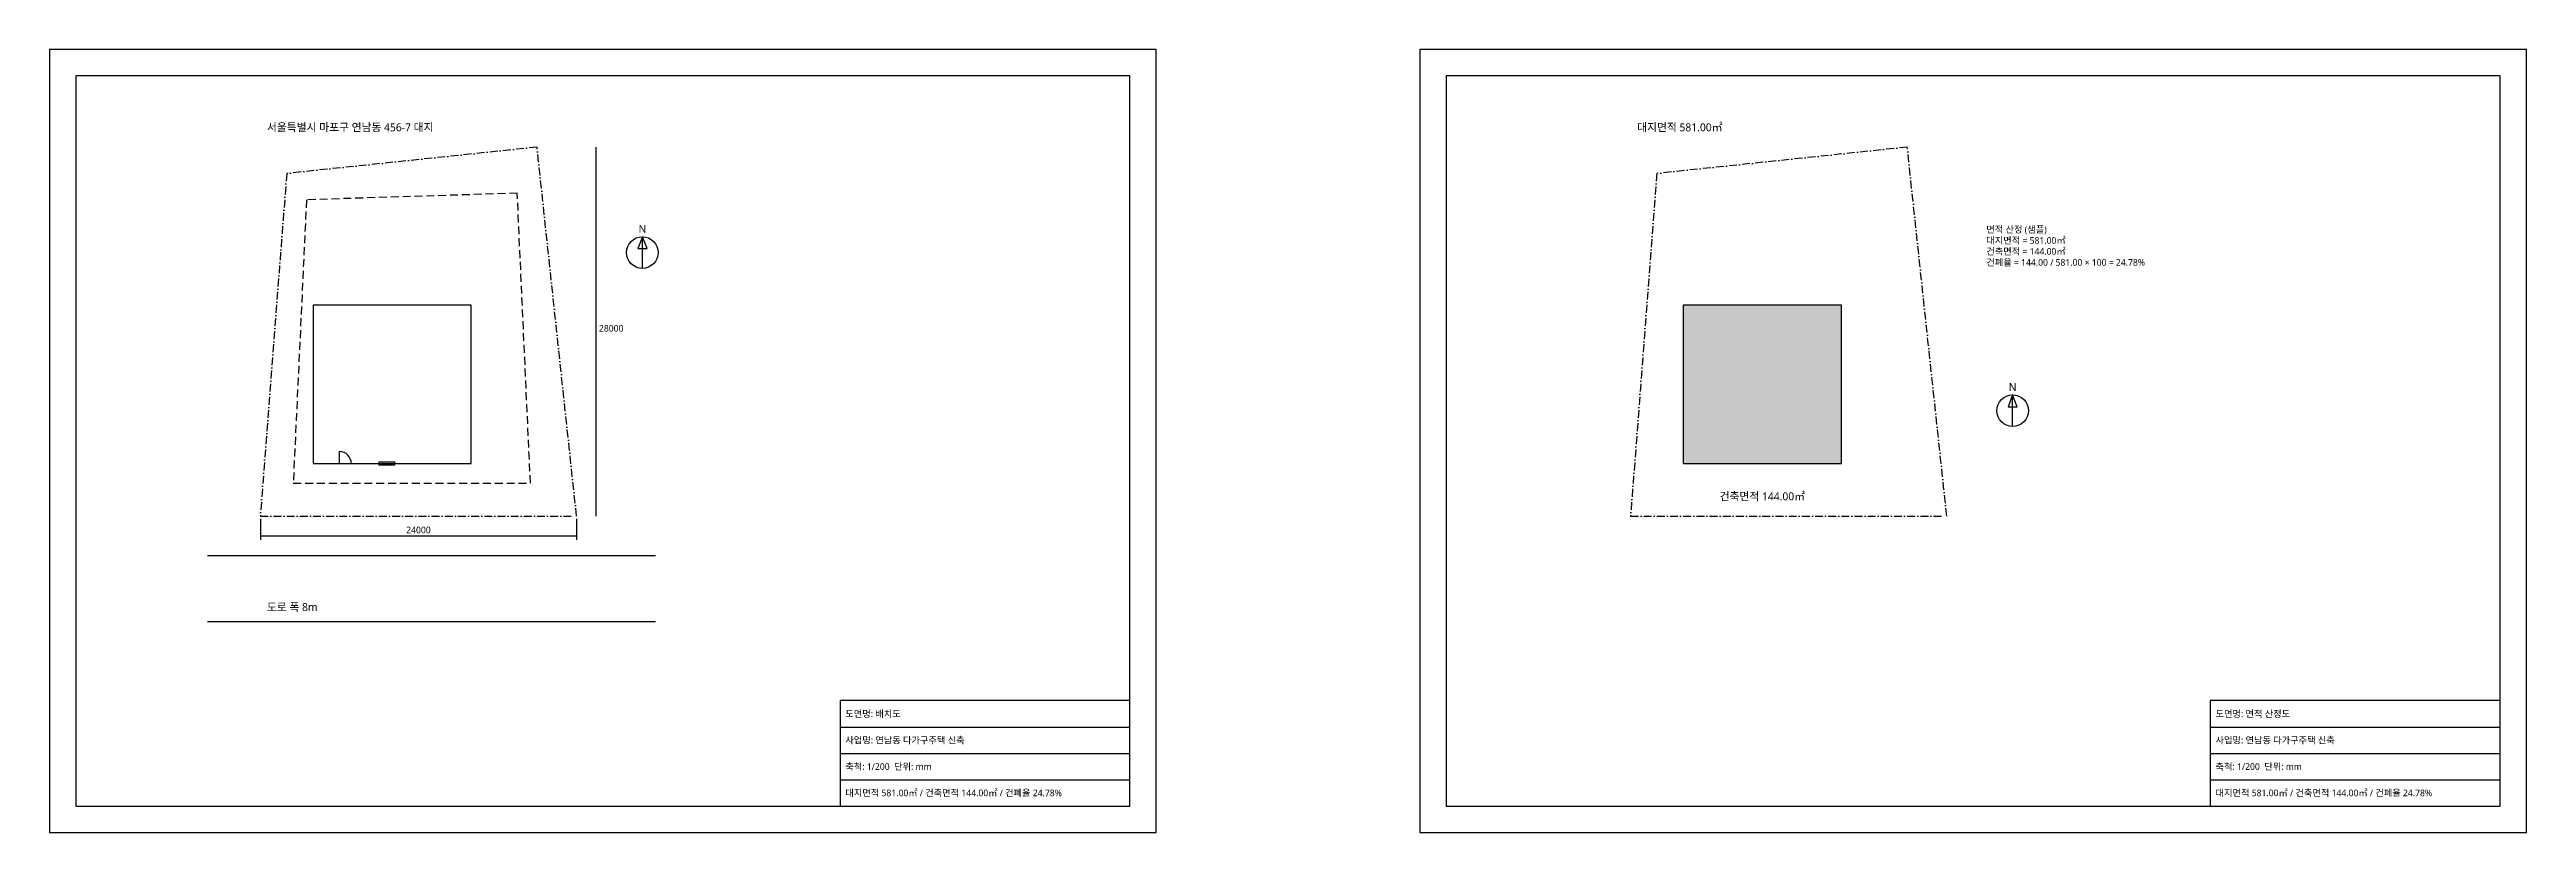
# Model space of a CAD drawing. Header units: millimetres. Extents: x 0 to 188000, y 0 to 59400.
import ezdxf
from ezdxf.enums import TextEntityAlignment as Align

# ---------------------------------------------------------------- set-up
doc = ezdxf.new("R2010")
doc.units = ezdxf.units.MM
doc.linetypes.add('DASHDOT', pattern=[1000, 600, -200, 0, -200])
doc.linetypes.add('DASHED', pattern=[900, 600, -300])
for name, color, linetype in [('A-ANNO-DIMS', 1, 'CONTINUOUS'), ('A-ANNO-NRTH', 7, 'CONTINUOUS'), ('A-ANNO-TEXT', 7, 'CONTINUOUS'), ('A-AREA', 6, 'CONTINUOUS'), ('A-AREA-IDEN', 7, 'CONTINUOUS'), ('A-DOOR', 2, 'CONTINUOUS'), ('A-GLAZ', 5, 'CONTINUOUS'), ('A-MASS', 7, 'CONTINUOUS'), ('A-SITE-BNDY', 1, 'DASHDOT'), ('A-SITE-ROAD', 8, 'CONTINUOUS'), ('A-SITE-SETB', 3, 'DASHED'), ('A-TTLB', 7, 'CONTINUOUS')]:
    doc.layers.add(name, color=color, linetype=linetype)
doc.styles.add('ARCH-KR', font='malgun.ttf')

# ---------------------------------------------------------------- blocks, each defined once
blk = doc.blocks.new('DOOR-900')
at = {"layer": 'A-DOOR'}
blk.add_line((0, 0), (0, 900), dxfattribs=at)
blk.add_arc((0, 0), 900, 0, 90, dxfattribs=at)
blk = doc.blocks.new('WIN-1200')
at = {"layer": 'A-GLAZ'}
blk.add_line((0, 0), (1200, 0), dxfattribs=at)
blk.add_lwpolyline([(0, -100), (1200, -100), (1200, 100), (0, 100)], close=True, dxfattribs=at)

msp = doc.modelspace()

# ---------------------------------------------------------------- hatches: boundary and pattern name
at = {"layer": 'A-AREA'}
msp.add_hatch(color=6, dxfattribs=at).paths.add_polyline_path([(124000, 28000), (136000, 28000), (136000, 40000), (124000, 40000)])

# ---------------------------------------------------------------- linework, layer by layer
at = {"layer": 'A-ANNO-DIMS'}
for p, q in [((41500, 24000), (41500, 52000)), ((16000, 23800), (16000, 22200)), ((40000, 23800), (40000, 22200)), ((16000, 22500), (40000, 22500))]:
    msp.add_line(p, q, dxfattribs=at)
at = {"layer": 'A-ANNO-NRTH'}
for p, q in [((45000, 42800), (45000, 45200)), ((149000, 30800), (149000, 33200))]:
    msp.add_line(p, q, dxfattribs=at)
for points in [[(45000, 45200), (44650, 44300), (45350, 44300)], [(149000, 33200), (148650, 32300), (149350, 32300)]]:
    msp.add_lwpolyline(points, close=True, dxfattribs=at)
for centre in [(45000, 44000), (149000, 32000)]:
    msp.add_circle(centre, 1200, dxfattribs=at)
at = {"layer": 'A-AREA'}
msp.add_lwpolyline([(124000, 28000), (136000, 28000), (136000, 40000), (124000, 40000)], close=True, dxfattribs=at)
at = {"layer": 'A-MASS'}
msp.add_lwpolyline([(20000, 28000), (32000, 28000), (32000, 40000), (20000, 40000)], close=True, dxfattribs=at)
at = {"layer": 'A-SITE-BNDY'}
for points in [[(16000, 24000), (40000, 24000), (37000, 52000), (18000, 50000)], [(120000, 24000), (144000, 24000), (141000, 52000), (122000, 50000)]]:
    msp.add_lwpolyline(points, close=True, dxfattribs=at)
at = {"layer": 'A-SITE-ROAD'}
for p, q in [((12000, 21000), (46000, 21000)), ((12000, 16000), (46000, 16000))]:
    msp.add_line(p, q, dxfattribs=at)
at = {"layer": 'A-SITE-SETB'}
msp.add_lwpolyline([(18500, 26500), (36500, 26500), (35500, 48500), (19500, 48000)], close=True, dxfattribs=at)
at = {"layer": 'A-TTLB'}
for p, q in [((60000, 8000), (82000, 8000)), ((164000, 8000), (186000, 8000)), ((60000, 6000), (82000, 6000)), ((164000, 6000), (186000, 6000)), ((60000, 4000), (82000, 4000)), ((164000, 4000), (186000, 4000))]:
    msp.add_line(p, q, dxfattribs=at)
for points in [[(0, 0), (84000, 0), (84000, 59400), (0, 59400)], [(104000, 0), (188000, 0), (188000, 59400), (104000, 59400)], [(2000, 2000), (82000, 2000), (82000, 57400), (2000, 57400)], [(106000, 2000), (186000, 2000), (186000, 57400), (106000, 57400)], [(60000, 2000), (82000, 2000), (82000, 10000), (60000, 10000)], [(164000, 2000), (186000, 2000), (186000, 10000), (164000, 10000)]]:
    msp.add_lwpolyline(points, close=True, dxfattribs=at)

# ---------------------------------------------------------------- block references
at = {"layer": 'A-DOOR'}
msp.add_blockref('DOOR-900', (22000, 28000), dxfattribs=at)
at = {"layer": 'A-GLAZ'}
msp.add_blockref('WIN-1200', (25000, 28000), dxfattribs=at)

# ---------------------------------------------------------------- texts
at = {"layer": 'A-ANNO-DIMS', "style": 'ARCH-KR'}
msp.add_text('28000', height=500, dxfattribs=at).set_placement((41700, 38000))
msp.add_text('24000', height=500, dxfattribs=at).set_placement((28000, 22700), align=Align.CENTER)
at = {"layer": 'A-ANNO-NRTH', "style": 'ARCH-KR'}
for p in [(45000, 45500), (149000, 33500)]:
    msp.add_text('N', height=600, dxfattribs=at).set_placement(p, align=Align.CENTER)
at = {"layer": 'A-ANNO-TEXT', "style": 'ARCH-KR'}
for s, p in [('서울특별시 마포구 연남동 456-7 대지', (16500, 53200)), ('도로 폭 8m', (16500, 16800))]:
    msp.add_text(s, height=600, dxfattribs=at).set_placement(p)
at = {"layer": 'A-ANNO-TEXT', "insert": (147000, 46000), "char_height": 500, "width": 30000, "attachment_point": 1, "style": 'ARCH-KR'}
msp.add_mtext('면적 산정 (샘플)\\P대지면적 = 581.00㎡\\P건축면적 = 144.00㎡\\P건폐율 = 144.00 / 581.00 × 100 = 24.78%', dxfattribs=at)
at = {"layer": 'A-AREA-IDEN', "style": 'ARCH-KR'}
msp.add_text('대지면적 581.00㎡', height=600, dxfattribs=at).set_placement((120500, 53200))
msp.add_text('건축면적 144.00㎡', height=600, dxfattribs=at).set_placement((130000, 25200), align=Align.CENTER)
at = {"layer": 'A-TTLB', "style": 'ARCH-KR'}
for s, p in [('도면명: 배치도', (60400, 8750)), ('도면명: 면적 산정도', (164400, 8750)), ('사업명: 연남동 다가구주택 신축', (60400, 6750)), ('사업명: 연남동 다가구주택 신축', (164400, 6750)), ('축척: 1/200  단위: mm', (60400, 4750)), ('축척: 1/200  단위: mm', (164400, 4750)), ('대지면적 581.00㎡ / 건축면적 144.00㎡ / 건폐율 24.78%', (60400, 2750)), ('대지면적 581.00㎡ / 건축면적 144.00㎡ / 건폐율 24.78%', (164400, 2750))]:
    msp.add_text(s, height=500, dxfattribs=at).set_placement(p)

doc.saveas('drawing.dxf')
